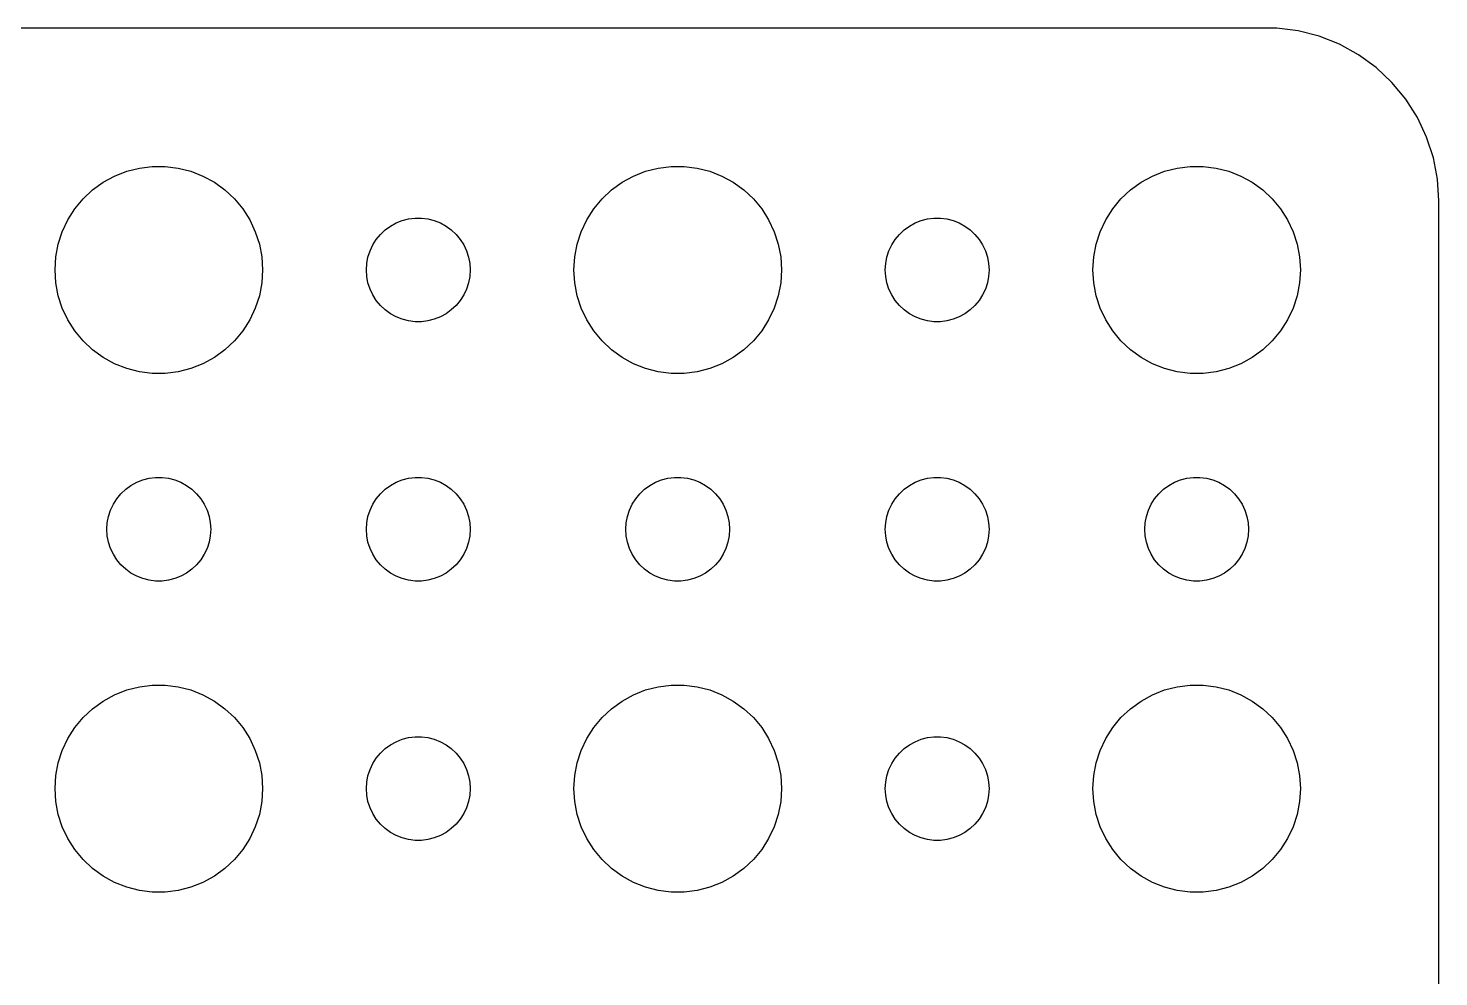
# Model space of a CAD drawing. Header units: metres. Extents: x -150 to 150, y -104 to 104.
# Drawn here: x 108.72 to 149.5, y 77.06 to 104.49 of the extents above; entities that cross this region are included whole.
import ezdxf

# ---------------------------------------------------------------- set-up
doc = ezdxf.new("R2010")
doc.units = ezdxf.units.M

msp = doc.modelspace()

# ---------------------------------------------------------------- linework, layer by layer
for p, q in [((144.814, 104.49), (-144.814, 104.49)), ((145.437, 104.411), (144.814, 104.49)), ((146.045, 104.255), (145.437, 104.411)), ((146.629, 104.024), (146.045, 104.255)), ((147.179, 103.722), (146.629, 104.024)), ((147.687, 103.353), (147.179, 103.722)), ((148.145, 102.923), (147.687, 103.353)), ((148.545, 102.439), (148.145, 102.923)), ((148.882, 101.909), (148.545, 102.439)), ((149.149, 101.341), (148.882, 101.909)), ((149.343, 100.743), (149.149, 101.341)), ((149.461, 100.127), (149.343, 100.743)), ((111.223, 100.214), (111.573, 100.353)), ((111.573, 100.353), (111.938, 100.447)), ((111.938, 100.447), (112.312, 100.494)), ((112.312, 100.494), (112.688, 100.494)), ((112.688, 100.494), (113.062, 100.447)), ((113.062, 100.447), (113.427, 100.353)), ((113.427, 100.353), (113.777, 100.214)), ((126.223, 100.214), (126.573, 100.353)), ((126.573, 100.353), (126.938, 100.447)), ((126.938, 100.447), (127.312, 100.494)), ((127.312, 100.494), (127.688, 100.494)), ((127.688, 100.494), (128.062, 100.447)), ((128.062, 100.447), (128.427, 100.353)), ((128.427, 100.353), (128.777, 100.214)), ((141.223, 100.214), (141.573, 100.353)), ((141.573, 100.353), (141.938, 100.447)), ((141.938, 100.447), (142.312, 100.494)), ((142.312, 100.494), (142.688, 100.494)), ((142.688, 100.494), (143.062, 100.447)), ((143.062, 100.447), (143.427, 100.353)), ((143.427, 100.353), (143.777, 100.214)), ((110.588, 99.8115), (110.893, 100.033)), ((110.893, 100.033), (111.223, 100.214)), ((113.777, 100.214), (114.107, 100.033)), ((114.107, 100.033), (114.412, 99.8115)), ((125.588, 99.8115), (125.893, 100.033)), ((125.893, 100.033), (126.223, 100.214)), ((128.777, 100.214), (129.107, 100.033)), ((129.107, 100.033), (129.412, 99.8115)), ((140.588, 99.8115), (140.893, 100.033)), ((140.893, 100.033), (141.223, 100.214)), ((143.777, 100.214), (144.107, 100.033)), ((144.107, 100.033), (144.412, 99.8115)), ((149.5, 99.5), (149.461, 100.127)), ((110.073, 99.2634), (110.313, 99.5536)), ((110.313, 99.5536), (110.588, 99.8115)), ((114.412, 99.8115), (114.687, 99.5536)), ((114.687, 99.5536), (114.927, 99.2634)), ((125.073, 99.2634), (125.313, 99.5536)), ((125.313, 99.5536), (125.588, 99.8115)), ((129.412, 99.8115), (129.687, 99.5536)), ((129.687, 99.5536), (129.927, 99.2634)), ((140.073, 99.2634), (140.313, 99.5536)), ((140.313, 99.5536), (140.588, 99.8115)), ((144.412, 99.8115), (144.687, 99.5536)), ((144.687, 99.5536), (144.927, 99.2634)), ((149.5, -99.5), (149.5, 99.5)), ((109.871, 98.9453), (110.073, 99.2634)), ((114.927, 99.2634), (115.129, 98.9453)), ((124.871, 98.9453), (125.073, 99.2634)), ((129.927, 99.2634), (130.129, 98.9453)), ((139.871, 98.9453), (140.073, 99.2634)), ((144.927, 99.2634), (145.129, 98.9453)), ((109.711, 98.6044), (109.871, 98.9453)), ((115.129, 98.9453), (115.289, 98.6044)), ((119.044, 98.6558), (119.196, 98.7665)), ((119.196, 98.7665), (119.361, 98.8572)), ((119.361, 98.8572), (119.536, 98.9266)), ((119.536, 98.9266), (119.719, 98.9734)), ((119.719, 98.9734), (119.906, 98.997)), ((119.906, 98.997), (120.094, 98.997)), ((120.094, 98.997), (120.281, 98.9734)), ((120.281, 98.9734), (120.464, 98.9266)), ((120.464, 98.9266), (120.639, 98.8572)), ((120.639, 98.8572), (120.804, 98.7665)), ((120.804, 98.7665), (120.956, 98.6558)), ((124.711, 98.6044), (124.871, 98.9453)), ((130.129, 98.9453), (130.289, 98.6044)), ((134.044, 98.6558), (134.196, 98.7665)), ((134.196, 98.7665), (134.361, 98.8572)), ((134.361, 98.8572), (134.536, 98.9266)), ((134.536, 98.9266), (134.719, 98.9734)), ((134.719, 98.9734), (134.906, 98.997)), ((134.906, 98.997), (135.094, 98.997)), ((135.094, 98.997), (135.281, 98.9734)), ((135.281, 98.9734), (135.464, 98.9266)), ((135.464, 98.9266), (135.639, 98.8572)), ((135.639, 98.8572), (135.804, 98.7665)), ((135.804, 98.7665), (135.956, 98.6558)), ((139.711, 98.6044), (139.871, 98.9453)), ((145.129, 98.9453), (145.289, 98.6044)), ((109.594, 98.2461), (109.711, 98.6044)), ((115.289, 98.6044), (115.406, 98.2461)), ((118.686, 98.2226), (118.786, 98.3817)), ((118.786, 98.3817), (118.907, 98.5268)), ((118.907, 98.5268), (119.044, 98.6558)), ((120.956, 98.6558), (121.093, 98.5268)), ((121.093, 98.5268), (121.214, 98.3817)), ((121.214, 98.3817), (121.314, 98.2226)), ((124.594, 98.2461), (124.711, 98.6044)), ((130.289, 98.6044), (130.406, 98.2461)), ((133.686, 98.2226), (133.786, 98.3817)), ((133.786, 98.3817), (133.907, 98.5268)), ((133.907, 98.5268), (134.044, 98.6558)), ((135.956, 98.6558), (136.093, 98.5268)), ((136.093, 98.5268), (136.214, 98.3817)), ((136.214, 98.3817), (136.314, 98.2226)), ((139.594, 98.2461), (139.711, 98.6044)), ((145.289, 98.6044), (145.406, 98.2461)), ((109.5, 97.5), (109.524, 97.876)), ((109.524, 97.876), (109.594, 98.2461)), ((115.406, 98.2461), (115.476, 97.876)), ((115.476, 97.876), (115.5, 97.5)), ((118.512, 97.688), (118.547, 97.873)), ((118.547, 97.873), (118.605, 98.0522)), ((118.605, 98.0522), (118.686, 98.2226)), ((121.314, 98.2226), (121.395, 98.0522)), ((121.395, 98.0522), (121.453, 97.873)), ((121.453, 97.873), (121.488, 97.688)), ((124.5, 97.5), (124.524, 97.876)), ((124.524, 97.876), (124.594, 98.2461)), ((130.406, 98.2461), (130.476, 97.876)), ((130.476, 97.876), (130.5, 97.5)), ((133.512, 97.688), (133.547, 97.873)), ((133.547, 97.873), (133.605, 98.0522)), ((133.605, 98.0522), (133.686, 98.2226)), ((136.314, 98.2226), (136.395, 98.0522)), ((136.395, 98.0522), (136.453, 97.873)), ((136.453, 97.873), (136.488, 97.688)), ((139.5, 97.5), (139.524, 97.876)), ((139.524, 97.876), (139.594, 98.2461)), ((145.406, 98.2461), (145.476, 97.876)), ((145.476, 97.876), (145.5, 97.5)), ((109.524, 97.124), (109.5, 97.5)), ((115.5, 97.5), (115.476, 97.124)), ((118.5, 97.5), (118.512, 97.688)), ((118.512, 97.312), (118.5, 97.5)), ((121.488, 97.688), (121.5, 97.5)), ((121.5, 97.5), (121.488, 97.312)), ((124.524, 97.124), (124.5, 97.5)), ((130.5, 97.5), (130.476, 97.124)), ((133.5, 97.5), (133.512, 97.688)), ((133.512, 97.312), (133.5, 97.5)), ((136.488, 97.688), (136.5, 97.5)), ((136.5, 97.5), (136.488, 97.312)), ((139.524, 97.124), (139.5, 97.5)), ((145.5, 97.5), (145.476, 97.124)), ((109.594, 96.7539), (109.524, 97.124)), ((115.476, 97.124), (115.406, 96.7539)), ((118.547, 97.127), (118.512, 97.312)), ((118.605, 96.9478), (118.547, 97.127)), ((121.453, 97.127), (121.395, 96.9478)), ((121.488, 97.312), (121.453, 97.127)), ((124.594, 96.7539), (124.524, 97.124)), ((130.476, 97.124), (130.406, 96.7539)), ((133.547, 97.127), (133.512, 97.312)), ((133.605, 96.9478), (133.547, 97.127)), ((136.453, 97.127), (136.395, 96.9478)), ((136.488, 97.312), (136.453, 97.127)), ((139.594, 96.7539), (139.524, 97.124)), ((145.476, 97.124), (145.406, 96.7539)), ((109.711, 96.3956), (109.594, 96.7539)), ((115.406, 96.7539), (115.289, 96.3956)), ((118.686, 96.7774), (118.605, 96.9478)), ((118.786, 96.6183), (118.686, 96.7774)), ((121.314, 96.7774), (121.214, 96.6183)), ((121.395, 96.9478), (121.314, 96.7774)), ((124.711, 96.3956), (124.594, 96.7539)), ((130.406, 96.7539), (130.289, 96.3956)), ((133.686, 96.7774), (133.605, 96.9478)), ((133.786, 96.6183), (133.686, 96.7774)), ((136.314, 96.7774), (136.214, 96.6183)), ((136.395, 96.9478), (136.314, 96.7774)), ((139.711, 96.3956), (139.594, 96.7539)), ((145.406, 96.7539), (145.289, 96.3956)), ((109.871, 96.0547), (109.711, 96.3956)), ((115.289, 96.3956), (115.129, 96.0547)), ((118.907, 96.4732), (118.786, 96.6183)), ((119.044, 96.3442), (118.907, 96.4732)), ((119.196, 96.2335), (119.044, 96.3442)), ((119.361, 96.1428), (119.196, 96.2335)), ((120.804, 96.2335), (120.639, 96.1428)), ((120.956, 96.3442), (120.804, 96.2335)), ((121.093, 96.4732), (120.956, 96.3442)), ((121.214, 96.6183), (121.093, 96.4732)), ((124.871, 96.0547), (124.711, 96.3956)), ((130.289, 96.3956), (130.129, 96.0547)), ((133.907, 96.4732), (133.786, 96.6183)), ((134.044, 96.3442), (133.907, 96.4732)), ((134.196, 96.2335), (134.044, 96.3442)), ((134.361, 96.1428), (134.196, 96.2335)), ((135.804, 96.2335), (135.639, 96.1428)), ((135.956, 96.3442), (135.804, 96.2335)), ((136.093, 96.4732), (135.956, 96.3442)), ((136.214, 96.6183), (136.093, 96.4732)), ((139.871, 96.0547), (139.711, 96.3956)), ((145.289, 96.3956), (145.129, 96.0547)), ((110.073, 95.7366), (109.871, 96.0547)), ((115.129, 96.0547), (114.927, 95.7366)), ((119.536, 96.0734), (119.361, 96.1428)), ((119.719, 96.0266), (119.536, 96.0734)), ((119.906, 96.003), (119.719, 96.0266)), ((120.094, 96.003), (119.906, 96.003)), ((120.281, 96.0266), (120.094, 96.003)), ((120.464, 96.0734), (120.281, 96.0266)), ((120.639, 96.1428), (120.464, 96.0734)), ((125.073, 95.7366), (124.871, 96.0547)), ((130.129, 96.0547), (129.927, 95.7366)), ((134.536, 96.0734), (134.361, 96.1428)), ((134.719, 96.0266), (134.536, 96.0734)), ((134.906, 96.003), (134.719, 96.0266)), ((135.094, 96.003), (134.906, 96.003)), ((135.281, 96.0266), (135.094, 96.003)), ((135.464, 96.0734), (135.281, 96.0266)), ((135.639, 96.1428), (135.464, 96.0734)), ((140.073, 95.7366), (139.871, 96.0547)), ((145.129, 96.0547), (144.927, 95.7366)), ((110.313, 95.4464), (110.073, 95.7366)), ((110.588, 95.1885), (110.313, 95.4464)), ((114.687, 95.4464), (114.412, 95.1885)), ((114.927, 95.7366), (114.687, 95.4464)), ((125.313, 95.4464), (125.073, 95.7366)), ((125.588, 95.1885), (125.313, 95.4464)), ((129.687, 95.4464), (129.412, 95.1885)), ((129.927, 95.7366), (129.687, 95.4464)), ((140.313, 95.4464), (140.073, 95.7366)), ((140.588, 95.1885), (140.313, 95.4464)), ((144.687, 95.4464), (144.412, 95.1885)), ((144.927, 95.7366), (144.687, 95.4464)), ((110.893, 94.967), (110.588, 95.1885)), ((114.412, 95.1885), (114.107, 94.967)), ((125.893, 94.967), (125.588, 95.1885)), ((129.412, 95.1885), (129.107, 94.967)), ((140.893, 94.967), (140.588, 95.1885)), ((144.412, 95.1885), (144.107, 94.967)), ((111.223, 94.7855), (110.893, 94.967)), ((111.573, 94.6468), (111.223, 94.7855)), ((111.938, 94.5531), (111.573, 94.6468)), ((113.427, 94.6468), (113.062, 94.5531)), ((113.777, 94.7855), (113.427, 94.6468)), ((114.107, 94.967), (113.777, 94.7855)), ((126.223, 94.7855), (125.893, 94.967)), ((126.573, 94.6468), (126.223, 94.7855)), ((126.938, 94.5531), (126.573, 94.6468)), ((128.427, 94.6468), (128.062, 94.5531)), ((128.777, 94.7855), (128.427, 94.6468)), ((129.107, 94.967), (128.777, 94.7855)), ((141.223, 94.7855), (140.893, 94.967)), ((141.573, 94.6468), (141.223, 94.7855)), ((141.938, 94.5531), (141.573, 94.6468)), ((143.427, 94.6468), (143.062, 94.5531)), ((143.777, 94.7855), (143.427, 94.6468)), ((144.107, 94.967), (143.777, 94.7855)), ((112.312, 94.5059), (111.938, 94.5531)), ((112.688, 94.5059), (112.312, 94.5059)), ((113.062, 94.5531), (112.688, 94.5059)), ((127.312, 94.5059), (126.938, 94.5531)), ((127.688, 94.5059), (127.312, 94.5059)), ((128.062, 94.5531), (127.688, 94.5059)), ((142.312, 94.5059), (141.938, 94.5531)), ((142.688, 94.5059), (142.312, 94.5059)), ((143.062, 94.5531), (142.688, 94.5059)), ((111.696, 91.2665), (111.861, 91.3572)), ((111.861, 91.3572), (112.036, 91.4266)), ((112.036, 91.4266), (112.219, 91.4734)), ((112.219, 91.4734), (112.406, 91.497)), ((112.406, 91.497), (112.594, 91.497)), ((112.594, 91.497), (112.781, 91.4734)), ((112.781, 91.4734), (112.964, 91.4266)), ((112.964, 91.4266), (113.139, 91.3572)), ((113.139, 91.3572), (113.304, 91.2665)), ((119.196, 91.2665), (119.361, 91.3572)), ((119.361, 91.3572), (119.536, 91.4266)), ((119.536, 91.4266), (119.719, 91.4734)), ((119.719, 91.4734), (119.906, 91.497)), ((119.906, 91.497), (120.094, 91.497)), ((120.094, 91.497), (120.281, 91.4734)), ((120.281, 91.4734), (120.464, 91.4266)), ((120.464, 91.4266), (120.639, 91.3572)), ((120.639, 91.3572), (120.804, 91.2665)), ((126.696, 91.2665), (126.861, 91.3572)), ((126.861, 91.3572), (127.036, 91.4266)), ((127.036, 91.4266), (127.219, 91.4734)), ((127.219, 91.4734), (127.406, 91.497)), ((127.406, 91.497), (127.594, 91.497)), ((127.594, 91.497), (127.781, 91.4734)), ((127.781, 91.4734), (127.964, 91.4266)), ((127.964, 91.4266), (128.139, 91.3572)), ((128.139, 91.3572), (128.304, 91.2665)), ((134.196, 91.2665), (134.361, 91.3572)), ((134.361, 91.3572), (134.536, 91.4266)), ((134.536, 91.4266), (134.719, 91.4734)), ((134.719, 91.4734), (134.906, 91.497)), ((134.906, 91.497), (135.094, 91.497)), ((135.094, 91.497), (135.281, 91.4734)), ((135.281, 91.4734), (135.464, 91.4266)), ((135.464, 91.4266), (135.639, 91.3572)), ((135.639, 91.3572), (135.804, 91.2665)), ((141.696, 91.2665), (141.861, 91.3572)), ((141.861, 91.3572), (142.036, 91.4266)), ((142.036, 91.4266), (142.219, 91.4734)), ((142.219, 91.4734), (142.406, 91.497)), ((142.406, 91.497), (142.594, 91.497)), ((142.594, 91.497), (142.781, 91.4734)), ((142.781, 91.4734), (142.964, 91.4266)), ((142.964, 91.4266), (143.139, 91.3572)), ((143.139, 91.3572), (143.304, 91.2665)), ((111.286, 90.8817), (111.407, 91.0268)), ((111.407, 91.0268), (111.544, 91.1558)), ((111.544, 91.1558), (111.696, 91.2665)), ((113.304, 91.2665), (113.456, 91.1558)), ((113.456, 91.1558), (113.593, 91.0268)), ((113.593, 91.0268), (113.714, 90.8817)), ((118.786, 90.8817), (118.907, 91.0268)), ((118.907, 91.0268), (119.044, 91.1558)), ((119.044, 91.1558), (119.196, 91.2665)), ((120.804, 91.2665), (120.956, 91.1558)), ((120.956, 91.1558), (121.093, 91.0268)), ((121.093, 91.0268), (121.214, 90.8817)), ((126.286, 90.8817), (126.407, 91.0268)), ((126.407, 91.0268), (126.544, 91.1558)), ((126.544, 91.1558), (126.696, 91.2665)), ((128.304, 91.2665), (128.456, 91.1558)), ((128.456, 91.1558), (128.593, 91.0268)), ((128.593, 91.0268), (128.714, 90.8817)), ((133.786, 90.8817), (133.907, 91.0268)), ((133.907, 91.0268), (134.044, 91.1558)), ((134.044, 91.1558), (134.196, 91.2665)), ((135.804, 91.2665), (135.956, 91.1558)), ((135.956, 91.1558), (136.093, 91.0268)), ((136.093, 91.0268), (136.214, 90.8817)), ((141.286, 90.8817), (141.407, 91.0268)), ((141.407, 91.0268), (141.544, 91.1558)), ((141.544, 91.1558), (141.696, 91.2665)), ((143.304, 91.2665), (143.456, 91.1558)), ((143.456, 91.1558), (143.593, 91.0268)), ((143.593, 91.0268), (143.714, 90.8817)), ((111.047, 90.373), (111.105, 90.5522)), ((111.105, 90.5522), (111.186, 90.7226)), ((111.186, 90.7226), (111.286, 90.8817)), ((113.714, 90.8817), (113.814, 90.7226)), ((113.814, 90.7226), (113.895, 90.5522)), ((113.895, 90.5522), (113.953, 90.373)), ((118.547, 90.373), (118.605, 90.5522)), ((118.605, 90.5522), (118.686, 90.7226)), ((118.686, 90.7226), (118.786, 90.8817)), ((121.214, 90.8817), (121.314, 90.7226)), ((121.314, 90.7226), (121.395, 90.5522)), ((121.395, 90.5522), (121.453, 90.373)), ((126.047, 90.373), (126.105, 90.5522)), ((126.105, 90.5522), (126.186, 90.7226)), ((126.186, 90.7226), (126.286, 90.8817)), ((128.714, 90.8817), (128.814, 90.7226)), ((128.814, 90.7226), (128.895, 90.5522)), ((128.895, 90.5522), (128.953, 90.373)), ((133.547, 90.373), (133.605, 90.5522)), ((133.605, 90.5522), (133.686, 90.7226)), ((133.686, 90.7226), (133.786, 90.8817)), ((136.214, 90.8817), (136.314, 90.7226)), ((136.314, 90.7226), (136.395, 90.5522)), ((136.395, 90.5522), (136.453, 90.373)), ((141.047, 90.373), (141.105, 90.5522)), ((141.105, 90.5522), (141.186, 90.7226)), ((141.186, 90.7226), (141.286, 90.8817)), ((143.714, 90.8817), (143.814, 90.7226)), ((143.814, 90.7226), (143.895, 90.5522)), ((143.895, 90.5522), (143.953, 90.373)), ((111, 90), (111.012, 90.188)), ((111.012, 90.188), (111.047, 90.373)), ((113.953, 90.373), (113.988, 90.188)), ((113.988, 90.188), (114, 90)), ((118.5, 90), (118.512, 90.188)), ((118.512, 90.188), (118.547, 90.373)), ((121.453, 90.373), (121.488, 90.188)), ((121.488, 90.188), (121.5, 90)), ((126, 90), (126.012, 90.188)), ((126.012, 90.188), (126.047, 90.373)), ((128.953, 90.373), (128.988, 90.188)), ((128.988, 90.188), (129, 90)), ((133.5, 90), (133.512, 90.188)), ((133.512, 90.188), (133.547, 90.373)), ((136.453, 90.373), (136.488, 90.188)), ((136.488, 90.188), (136.5, 90)), ((141, 90), (141.012, 90.188)), ((141.012, 90.188), (141.047, 90.373)), ((143.953, 90.373), (143.988, 90.188)), ((143.988, 90.188), (144, 90)), ((111.012, 89.812), (111, 90)), ((111.047, 89.627), (111.012, 89.812)), ((113.988, 89.812), (113.953, 89.627)), ((114, 90), (113.988, 89.812)), ((118.512, 89.812), (118.5, 90)), ((118.547, 89.627), (118.512, 89.812)), ((121.488, 89.812), (121.453, 89.627)), ((121.5, 90), (121.488, 89.812)), ((126.012, 89.812), (126, 90)), ((126.047, 89.627), (126.012, 89.812)), ((128.988, 89.812), (128.953, 89.627)), ((129, 90), (128.988, 89.812)), ((133.512, 89.812), (133.5, 90)), ((133.547, 89.627), (133.512, 89.812)), ((136.488, 89.812), (136.453, 89.627)), ((136.5, 90), (136.488, 89.812)), ((141.012, 89.812), (141, 90)), ((141.047, 89.627), (141.012, 89.812)), ((143.988, 89.812), (143.953, 89.627)), ((144, 90), (143.988, 89.812)), ((111.105, 89.4478), (111.047, 89.627)), ((111.186, 89.2774), (111.105, 89.4478)), ((113.895, 89.4478), (113.814, 89.2774)), ((113.953, 89.627), (113.895, 89.4478)), ((118.605, 89.4478), (118.547, 89.627)), ((118.686, 89.2774), (118.605, 89.4478)), ((121.395, 89.4478), (121.314, 89.2774)), ((121.453, 89.627), (121.395, 89.4478)), ((126.105, 89.4478), (126.047, 89.627)), ((126.186, 89.2774), (126.105, 89.4478)), ((128.895, 89.4478), (128.814, 89.2774)), ((128.953, 89.627), (128.895, 89.4478)), ((133.605, 89.4478), (133.547, 89.627)), ((133.686, 89.2774), (133.605, 89.4478)), ((136.395, 89.4478), (136.314, 89.2774)), ((136.453, 89.627), (136.395, 89.4478)), ((141.105, 89.4478), (141.047, 89.627)), ((141.186, 89.2774), (141.105, 89.4478)), ((143.895, 89.4478), (143.814, 89.2774)), ((143.953, 89.627), (143.895, 89.4478)), ((111.286, 89.1183), (111.186, 89.2774)), ((111.407, 88.9732), (111.286, 89.1183)), ((111.544, 88.8442), (111.407, 88.9732)), ((113.593, 88.9732), (113.456, 88.8442)), ((113.714, 89.1183), (113.593, 88.9732)), ((113.814, 89.2774), (113.714, 89.1183)), ((118.786, 89.1183), (118.686, 89.2774)), ((118.907, 88.9732), (118.786, 89.1183)), ((119.044, 88.8442), (118.907, 88.9732)), ((121.093, 88.9732), (120.956, 88.8442)), ((121.214, 89.1183), (121.093, 88.9732)), ((121.314, 89.2774), (121.214, 89.1183)), ((126.286, 89.1183), (126.186, 89.2774)), ((126.407, 88.9732), (126.286, 89.1183)), ((126.544, 88.8442), (126.407, 88.9732)), ((128.593, 88.9732), (128.456, 88.8442)), ((128.714, 89.1183), (128.593, 88.9732)), ((128.814, 89.2774), (128.714, 89.1183)), ((133.786, 89.1183), (133.686, 89.2774)), ((133.907, 88.9732), (133.786, 89.1183)), ((134.044, 88.8442), (133.907, 88.9732)), ((136.093, 88.9732), (135.956, 88.8442)), ((136.214, 89.1183), (136.093, 88.9732)), ((136.314, 89.2774), (136.214, 89.1183)), ((141.286, 89.1183), (141.186, 89.2774)), ((141.407, 88.9732), (141.286, 89.1183)), ((141.544, 88.8442), (141.407, 88.9732)), ((143.593, 88.9732), (143.456, 88.8442)), ((143.714, 89.1183), (143.593, 88.9732)), ((143.814, 89.2774), (143.714, 89.1183)), ((111.696, 88.7335), (111.544, 88.8442)), ((111.861, 88.6428), (111.696, 88.7335)), ((112.036, 88.5734), (111.861, 88.6428)), ((112.219, 88.5266), (112.036, 88.5734)), ((112.406, 88.503), (112.219, 88.5266)), ((112.594, 88.503), (112.406, 88.503)), ((112.781, 88.5266), (112.594, 88.503)), ((112.964, 88.5734), (112.781, 88.5266)), ((113.139, 88.6428), (112.964, 88.5734)), ((113.304, 88.7335), (113.139, 88.6428)), ((113.456, 88.8442), (113.304, 88.7335)), ((119.196, 88.7335), (119.044, 88.8442)), ((119.361, 88.6428), (119.196, 88.7335)), ((119.536, 88.5734), (119.361, 88.6428)), ((119.719, 88.5266), (119.536, 88.5734)), ((119.906, 88.503), (119.719, 88.5266)), ((120.094, 88.503), (119.906, 88.503)), ((120.281, 88.5266), (120.094, 88.503)), ((120.464, 88.5734), (120.281, 88.5266)), ((120.639, 88.6428), (120.464, 88.5734)), ((120.804, 88.7335), (120.639, 88.6428)), ((120.956, 88.8442), (120.804, 88.7335)), ((126.696, 88.7335), (126.544, 88.8442)), ((126.861, 88.6428), (126.696, 88.7335)), ((127.036, 88.5734), (126.861, 88.6428)), ((127.219, 88.5266), (127.036, 88.5734)), ((127.406, 88.503), (127.219, 88.5266)), ((127.594, 88.503), (127.406, 88.503)), ((127.781, 88.5266), (127.594, 88.503)), ((127.964, 88.5734), (127.781, 88.5266)), ((128.139, 88.6428), (127.964, 88.5734)), ((128.304, 88.7335), (128.139, 88.6428)), ((128.456, 88.8442), (128.304, 88.7335)), ((134.196, 88.7335), (134.044, 88.8442)), ((134.361, 88.6428), (134.196, 88.7335)), ((134.536, 88.5734), (134.361, 88.6428)), ((134.719, 88.5266), (134.536, 88.5734)), ((134.906, 88.503), (134.719, 88.5266)), ((135.094, 88.503), (134.906, 88.503)), ((135.281, 88.5266), (135.094, 88.503)), ((135.464, 88.5734), (135.281, 88.5266)), ((135.639, 88.6428), (135.464, 88.5734)), ((135.804, 88.7335), (135.639, 88.6428)), ((135.956, 88.8442), (135.804, 88.7335)), ((141.696, 88.7335), (141.544, 88.8442)), ((141.861, 88.6428), (141.696, 88.7335)), ((142.036, 88.5734), (141.861, 88.6428)), ((142.219, 88.5266), (142.036, 88.5734)), ((142.406, 88.503), (142.219, 88.5266)), ((142.594, 88.503), (142.406, 88.503)), ((142.781, 88.5266), (142.594, 88.503)), ((142.964, 88.5734), (142.781, 88.5266)), ((143.139, 88.6428), (142.964, 88.5734)), ((143.304, 88.7335), (143.139, 88.6428)), ((143.456, 88.8442), (143.304, 88.7335)), ((111.223, 85.2145), (111.573, 85.3532)), ((111.573, 85.3532), (111.938, 85.4469)), ((111.938, 85.4469), (112.312, 85.4941)), ((112.312, 85.4941), (112.688, 85.4941)), ((112.688, 85.4941), (113.062, 85.4469)), ((113.062, 85.4469), (113.427, 85.3532)), ((113.427, 85.3532), (113.777, 85.2145)), ((126.223, 85.2145), (126.573, 85.3532)), ((126.573, 85.3532), (126.938, 85.4469)), ((126.938, 85.4469), (127.312, 85.4941)), ((127.312, 85.4941), (127.688, 85.4941)), ((127.688, 85.4941), (128.062, 85.4469)), ((128.062, 85.4469), (128.427, 85.3532)), ((128.427, 85.3532), (128.777, 85.2145)), ((141.223, 85.2145), (141.573, 85.3532)), ((141.573, 85.3532), (141.938, 85.4469)), ((141.938, 85.4469), (142.312, 85.4941)), ((142.312, 85.4941), (142.688, 85.4941)), ((142.688, 85.4941), (143.062, 85.4469)), ((143.062, 85.4469), (143.427, 85.3532)), ((143.427, 85.3532), (143.777, 85.2145)), ((110.588, 84.8115), (110.893, 85.033)), ((110.893, 85.033), (111.223, 85.2145)), ((113.777, 85.2145), (114.107, 85.033)), ((114.107, 85.033), (114.412, 84.8115)), ((125.588, 84.8115), (125.893, 85.033)), ((125.893, 85.033), (126.223, 85.2145)), ((128.777, 85.2145), (129.107, 85.033)), ((129.107, 85.033), (129.412, 84.8115)), ((140.588, 84.8115), (140.893, 85.033)), ((140.893, 85.033), (141.223, 85.2145)), ((143.777, 85.2145), (144.107, 85.033)), ((144.107, 85.033), (144.412, 84.8115)), ((110.073, 84.2634), (110.313, 84.5536)), ((110.313, 84.5536), (110.588, 84.8115)), ((114.412, 84.8115), (114.687, 84.5536)), ((114.687, 84.5536), (114.927, 84.2634)), ((125.073, 84.2634), (125.313, 84.5536)), ((125.313, 84.5536), (125.588, 84.8115)), ((129.412, 84.8115), (129.687, 84.5536)), ((129.687, 84.5536), (129.927, 84.2634)), ((140.073, 84.2634), (140.313, 84.5536)), ((140.313, 84.5536), (140.588, 84.8115)), ((144.412, 84.8115), (144.687, 84.5536)), ((144.687, 84.5536), (144.927, 84.2634)), ((109.871, 83.9453), (110.073, 84.2634)), ((114.927, 84.2634), (115.129, 83.9453)), ((119.719, 83.9734), (119.906, 83.997)), ((119.906, 83.997), (120.094, 83.997)), ((120.094, 83.997), (120.281, 83.9734)), ((124.871, 83.9453), (125.073, 84.2634)), ((129.927, 84.2634), (130.129, 83.9453)), ((134.719, 83.9734), (134.906, 83.997)), ((134.906, 83.997), (135.094, 83.997)), ((135.094, 83.997), (135.281, 83.9734)), ((139.871, 83.9453), (140.073, 84.2634)), ((144.927, 84.2634), (145.129, 83.9453)), ((109.594, 83.2461), (109.711, 83.6044)), ((109.711, 83.6044), (109.871, 83.9453)), ((115.129, 83.9453), (115.289, 83.6044)), ((115.289, 83.6044), (115.406, 83.2461)), ((118.907, 83.5268), (119.044, 83.6558)), ((119.044, 83.6558), (119.196, 83.7665)), ((119.196, 83.7665), (119.361, 83.8572)), ((119.361, 83.8572), (119.536, 83.9266)), ((119.536, 83.9266), (119.719, 83.9734)), ((120.281, 83.9734), (120.464, 83.9266)), ((120.464, 83.9266), (120.639, 83.8572)), ((120.639, 83.8572), (120.804, 83.7665)), ((120.804, 83.7665), (120.956, 83.6558)), ((120.956, 83.6558), (121.093, 83.5268)), ((124.594, 83.2461), (124.711, 83.6044)), ((124.711, 83.6044), (124.871, 83.9453)), ((130.129, 83.9453), (130.289, 83.6044)), ((130.289, 83.6044), (130.406, 83.2461)), ((133.907, 83.5268), (134.044, 83.6558)), ((134.044, 83.6558), (134.196, 83.7665)), ((134.196, 83.7665), (134.361, 83.8572)), ((134.361, 83.8572), (134.536, 83.9266)), ((134.536, 83.9266), (134.719, 83.9734)), ((135.281, 83.9734), (135.464, 83.9266)), ((135.464, 83.9266), (135.639, 83.8572)), ((135.639, 83.8572), (135.804, 83.7665)), ((135.804, 83.7665), (135.956, 83.6558)), ((135.956, 83.6558), (136.093, 83.5268)), ((139.594, 83.2461), (139.711, 83.6044)), ((139.711, 83.6044), (139.871, 83.9453)), ((145.129, 83.9453), (145.289, 83.6044)), ((145.289, 83.6044), (145.406, 83.2461)), ((109.524, 82.876), (109.594, 83.2461)), ((115.406, 83.2461), (115.476, 82.876)), ((118.605, 83.0522), (118.686, 83.2226)), ((118.686, 83.2226), (118.786, 83.3817)), ((118.786, 83.3817), (118.907, 83.5268)), ((121.093, 83.5268), (121.214, 83.3817)), ((121.214, 83.3817), (121.314, 83.2226)), ((121.314, 83.2226), (121.395, 83.0522)), ((124.524, 82.876), (124.594, 83.2461)), ((130.406, 83.2461), (130.476, 82.876)), ((133.605, 83.0522), (133.686, 83.2226)), ((133.686, 83.2226), (133.786, 83.3817)), ((133.786, 83.3817), (133.907, 83.5268)), ((136.093, 83.5268), (136.214, 83.3817)), ((136.214, 83.3817), (136.314, 83.2226)), ((136.314, 83.2226), (136.395, 83.0522)), ((139.524, 82.876), (139.594, 83.2461)), ((145.406, 83.2461), (145.476, 82.876)), ((109.5, 82.5), (109.524, 82.876)), ((115.476, 82.876), (115.5, 82.5)), ((118.512, 82.688), (118.547, 82.873)), ((118.547, 82.873), (118.605, 83.0522)), ((121.395, 83.0522), (121.453, 82.873)), ((121.453, 82.873), (121.488, 82.688)), ((124.5, 82.5), (124.524, 82.876)), ((130.476, 82.876), (130.5, 82.5)), ((133.512, 82.688), (133.547, 82.873)), ((133.547, 82.873), (133.605, 83.0522)), ((136.395, 83.0522), (136.453, 82.873)), ((136.453, 82.873), (136.488, 82.688)), ((139.5, 82.5), (139.524, 82.876)), ((145.476, 82.876), (145.5, 82.5)), ((109.524, 82.124), (109.5, 82.5)), ((115.5, 82.5), (115.476, 82.124)), ((118.5, 82.5), (118.512, 82.688)), ((118.512, 82.312), (118.5, 82.5)), ((121.488, 82.688), (121.5, 82.5)), ((121.5, 82.5), (121.488, 82.312)), ((124.524, 82.124), (124.5, 82.5)), ((130.5, 82.5), (130.476, 82.124)), ((133.5, 82.5), (133.512, 82.688)), ((133.512, 82.312), (133.5, 82.5)), ((136.488, 82.688), (136.5, 82.5)), ((136.5, 82.5), (136.488, 82.312)), ((139.524, 82.124), (139.5, 82.5)), ((145.5, 82.5), (145.476, 82.124)), ((109.594, 81.7539), (109.524, 82.124)), ((115.476, 82.124), (115.406, 81.7539)), ((118.547, 82.127), (118.512, 82.312)), ((118.605, 81.9478), (118.547, 82.127)), ((121.453, 82.127), (121.395, 81.9478)), ((121.488, 82.312), (121.453, 82.127)), ((124.594, 81.7539), (124.524, 82.124)), ((130.476, 82.124), (130.406, 81.7539)), ((133.547, 82.127), (133.512, 82.312)), ((133.605, 81.9478), (133.547, 82.127)), ((136.453, 82.127), (136.395, 81.9478)), ((136.488, 82.312), (136.453, 82.127)), ((139.594, 81.7539), (139.524, 82.124)), ((145.476, 82.124), (145.406, 81.7539)), ((109.711, 81.3956), (109.594, 81.7539)), ((115.406, 81.7539), (115.289, 81.3956)), ((118.686, 81.7774), (118.605, 81.9478)), ((118.786, 81.6183), (118.686, 81.7774)), ((118.907, 81.4732), (118.786, 81.6183)), ((121.214, 81.6183), (121.093, 81.4732)), ((121.314, 81.7774), (121.214, 81.6183)), ((121.395, 81.9478), (121.314, 81.7774)), ((124.711, 81.3956), (124.594, 81.7539)), ((130.406, 81.7539), (130.289, 81.3956)), ((133.686, 81.7774), (133.605, 81.9478)), ((133.786, 81.6183), (133.686, 81.7774)), ((133.907, 81.4732), (133.786, 81.6183)), ((136.214, 81.6183), (136.093, 81.4732)), ((136.314, 81.7774), (136.214, 81.6183)), ((136.395, 81.9478), (136.314, 81.7774)), ((139.711, 81.3956), (139.594, 81.7539)), ((145.406, 81.7539), (145.289, 81.3956)), ((109.871, 81.0547), (109.711, 81.3956)), ((115.289, 81.3956), (115.129, 81.0547)), ((119.044, 81.3442), (118.907, 81.4732)), ((119.196, 81.2335), (119.044, 81.3442)), ((119.361, 81.1428), (119.196, 81.2335)), ((119.536, 81.0734), (119.361, 81.1428)), ((120.639, 81.1428), (120.464, 81.0734)), ((120.804, 81.2335), (120.639, 81.1428)), ((120.956, 81.3442), (120.804, 81.2335)), ((121.093, 81.4732), (120.956, 81.3442)), ((124.871, 81.0547), (124.711, 81.3956)), ((130.289, 81.3956), (130.129, 81.0547)), ((134.044, 81.3442), (133.907, 81.4732)), ((134.196, 81.2335), (134.044, 81.3442)), ((134.361, 81.1428), (134.196, 81.2335)), ((134.536, 81.0734), (134.361, 81.1428)), ((135.639, 81.1428), (135.464, 81.0734)), ((135.804, 81.2335), (135.639, 81.1428)), ((135.956, 81.3442), (135.804, 81.2335)), ((136.093, 81.4732), (135.956, 81.3442)), ((139.871, 81.0547), (139.711, 81.3956)), ((145.289, 81.3956), (145.129, 81.0547)), ((110.073, 80.7366), (109.871, 81.0547)), ((110.313, 80.4464), (110.073, 80.7366)), ((114.927, 80.7366), (114.687, 80.4464)), ((115.129, 81.0547), (114.927, 80.7366)), ((119.719, 81.0266), (119.536, 81.0734)), ((119.906, 81.003), (119.719, 81.0266)), ((120.094, 81.003), (119.906, 81.003)), ((120.281, 81.0266), (120.094, 81.003)), ((120.464, 81.0734), (120.281, 81.0266)), ((125.073, 80.7366), (124.871, 81.0547)), ((125.313, 80.4464), (125.073, 80.7366)), ((129.927, 80.7366), (129.687, 80.4464)), ((130.129, 81.0547), (129.927, 80.7366)), ((134.719, 81.0266), (134.536, 81.0734)), ((134.906, 81.003), (134.719, 81.0266)), ((135.094, 81.003), (134.906, 81.003)), ((135.281, 81.0266), (135.094, 81.003)), ((135.464, 81.0734), (135.281, 81.0266)), ((140.073, 80.7366), (139.871, 81.0547)), ((140.313, 80.4464), (140.073, 80.7366)), ((144.927, 80.7366), (144.687, 80.4464)), ((145.129, 81.0547), (144.927, 80.7366)), ((110.588, 80.1885), (110.313, 80.4464)), ((114.687, 80.4464), (114.412, 80.1885)), ((125.588, 80.1885), (125.313, 80.4464)), ((129.687, 80.4464), (129.412, 80.1885)), ((140.588, 80.1885), (140.313, 80.4464)), ((144.687, 80.4464), (144.412, 80.1885)), ((110.893, 79.967), (110.588, 80.1885)), ((111.223, 79.7855), (110.893, 79.967)), ((114.107, 79.967), (113.777, 79.7855)), ((114.412, 80.1885), (114.107, 79.967)), ((125.893, 79.967), (125.588, 80.1885)), ((126.223, 79.7855), (125.893, 79.967)), ((129.107, 79.967), (128.777, 79.7855)), ((129.412, 80.1885), (129.107, 79.967)), ((140.893, 79.967), (140.588, 80.1885)), ((141.223, 79.7855), (140.893, 79.967)), ((144.107, 79.967), (143.777, 79.7855)), ((144.412, 80.1885), (144.107, 79.967)), ((111.573, 79.6468), (111.223, 79.7855)), ((111.938, 79.5531), (111.573, 79.6468)), ((112.312, 79.5059), (111.938, 79.5531)), ((113.062, 79.5531), (112.688, 79.5059)), ((113.427, 79.6468), (113.062, 79.5531)), ((113.777, 79.7855), (113.427, 79.6468)), ((126.573, 79.6468), (126.223, 79.7855)), ((126.938, 79.5531), (126.573, 79.6468)), ((127.312, 79.5059), (126.938, 79.5531)), ((128.062, 79.5531), (127.688, 79.5059)), ((128.427, 79.6468), (128.062, 79.5531)), ((128.777, 79.7855), (128.427, 79.6468)), ((141.573, 79.6468), (141.223, 79.7855)), ((141.938, 79.5531), (141.573, 79.6468)), ((142.312, 79.5059), (141.938, 79.5531)), ((143.062, 79.5531), (142.688, 79.5059)), ((143.427, 79.6468), (143.062, 79.5531)), ((143.777, 79.7855), (143.427, 79.6468)), ((112.688, 79.5059), (112.312, 79.5059)), ((127.688, 79.5059), (127.312, 79.5059)), ((142.688, 79.5059), (142.312, 79.5059))]:
    msp.add_line(p, q)

doc.saveas('drawing.dxf')
